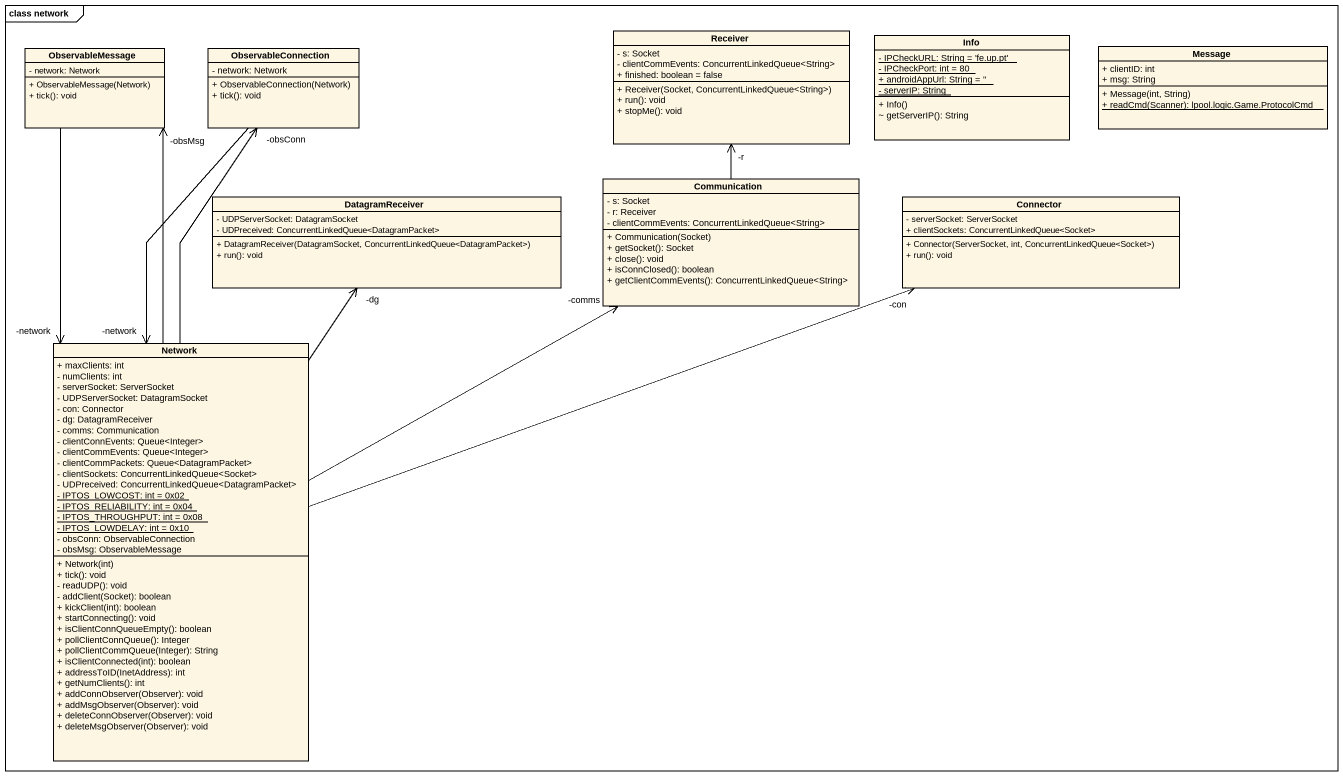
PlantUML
@startuml
mainframe class network
hide circle
hide empty members
skinparam classAttributeIconSize 0
class ObservableMessage {
  - network: Network
  + ObservableMessage(Network)
  + tick(): void
}
class ObservableConnection {
  - network: Network
  + ObservableConnection(Network)
  + tick(): void
}
class Receiver {
  - s: Socket
  - clientCommEvents: ConcurrentLinkedQueue<String>
  + finished: boolean = false
  + Receiver(Socket, ConcurrentLinkedQueue<String>)
  + run(): void
  + stopMe(): void
}
class Info {
  {static} - IPCheckURL: String = 'fe.up.pt'
  {static} - IPCheckPort: int = 80
  {static} + androidAppUrl: String = ''
  {static} - serverIP: String
  + Info()
  ~ getServerIP(): String
}
class Message {
  + clientID: int
  + msg: String
  + Message(int, String)
  {static} + readCmd(Scanner): lpool.logic.Game.ProtocolCmd
}
class DatagramReceiver {
  - UDPServerSocket: DatagramSocket
  - UDPreceived: ConcurrentLinkedQueue<DatagramPacket>
  + DatagramReceiver(DatagramSocket, ConcurrentLinkedQueue<DatagramPacket>)
  + run(): void
}
class Communication {
  - s: Socket
  - r: Receiver
  - clientCommEvents: ConcurrentLinkedQueue<String>
  + Communication(Socket)
  + getSocket(): Socket
  + close(): void
  + isConnClosed(): boolean
  + getClientCommEvents(): ConcurrentLinkedQueue<String>
}
class Connector {
  - serverSocket: ServerSocket
  + clientSockets: ConcurrentLinkedQueue<Socket>
  + Connector(ServerSocket, int, ConcurrentLinkedQueue<Socket>)
  + run(): void
}
class "Network" as Network_ {
  + maxClients: int
  - numClients: int
  - serverSocket: ServerSocket
  - UDPServerSocket: DatagramSocket
  - con: Connector
  - dg: DatagramReceiver
  - comms: Communication
  - clientConnEvents: Queue<Integer>
  - clientCommEvents: Queue<Integer>
  - clientCommPackets: Queue<DatagramPacket>
  - clientSockets: ConcurrentLinkedQueue<Socket>
  - UDPreceived: ConcurrentLinkedQueue<DatagramPacket>
  {static} - IPTOS_LOWCOST: int = 0x02
  {static} - IPTOS_RELIABILITY: int = 0x04
  {static} - IPTOS_THROUGHPUT: int = 0x08
  {static} - IPTOS_LOWDELAY: int = 0x10
  - obsConn: ObservableConnection
  - obsMsg: ObservableMessage
  + Network(int)
  + tick(): void
  - readUDP(): void
  - addClient(Socket): boolean
  + kickClient(int): boolean
  + startConnecting(): void
  + isClientConnQueueEmpty(): boolean
  + pollClientConnQueue(): Integer
  + pollClientCommQueue(Integer): String
  + isClientConnected(int): boolean
  + addressToID(InetAddress): int
  + getNumClients(): int
  + addConnObserver(Observer): void
  + addMsgObserver(Observer): void
  + deleteConnObserver(Observer): void
  + deleteMsgObserver(Observer): void
}
ObservableMessage --> "-network" Network_
ObservableConnection --> "-network" Network_
Communication -up-> "-r" Receiver
Network_ -up-> "-obsMsg" ObservableMessage
Network_ -up-> "-obsConn" ObservableConnection
Network_ -up-> "-dg" DatagramReceiver
Network_ -right-> "-comms" Communication
Network_ -right-> "-con" Connector
@enduml
